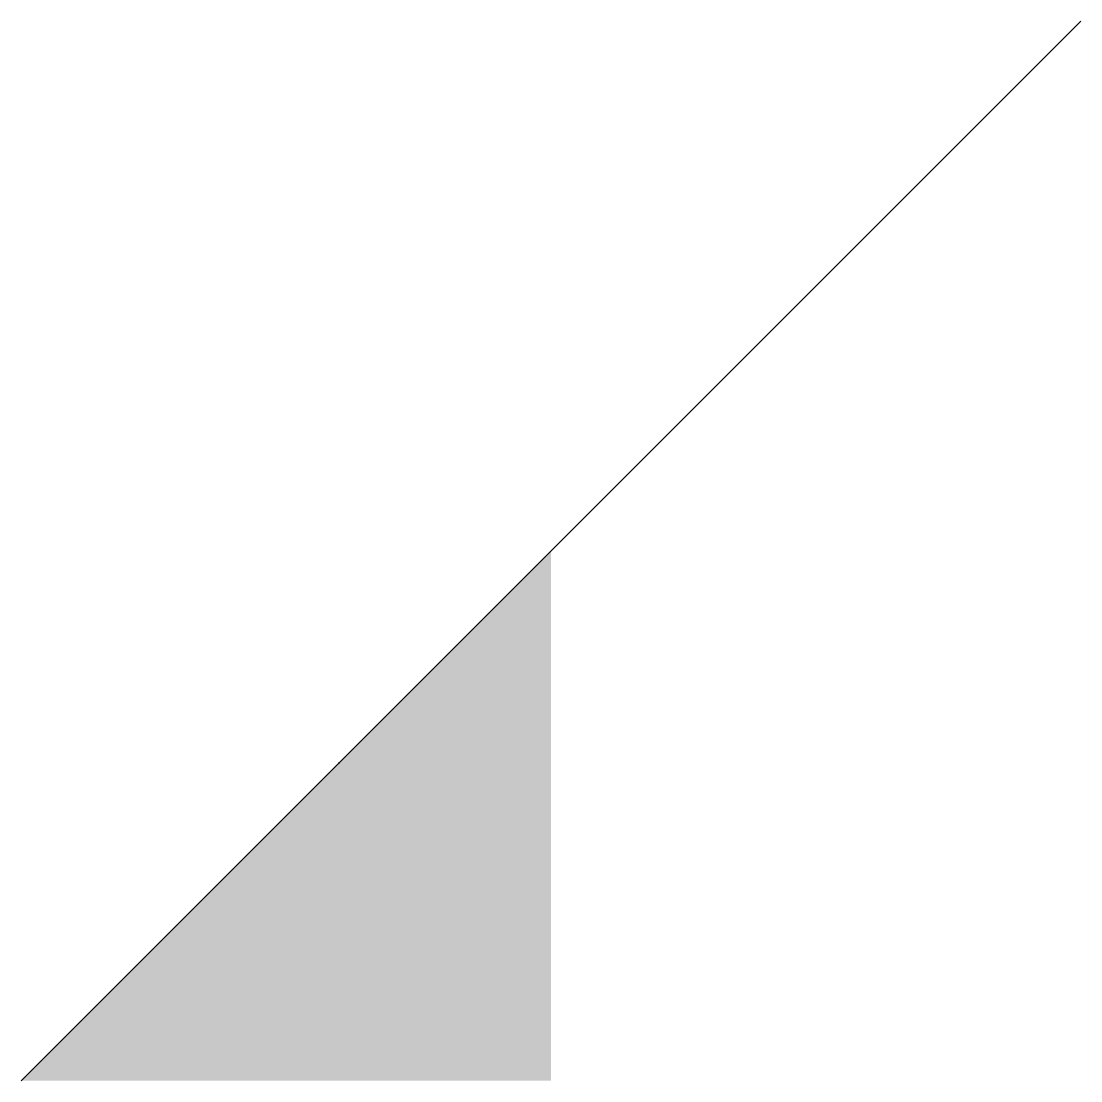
# Model space of a CAD drawing. Header units: millimetres. Extents: x 0 to 10, y 0 to 10.
import ezdxf

# ---------------------------------------------------------------- set-up
doc = ezdxf.new("R2010")
doc.units = ezdxf.units.MM

msp = doc.modelspace()

# ---------------------------------------------------------------- hatches: boundary and pattern name
msp.add_hatch(color=7).paths.add_polyline_path([(0, 0), (5, 0), (5, 5)])

# ---------------------------------------------------------------- linework, layer by layer
msp.add_line((0, 0), (10, 10))
msp.add_point((3, 3))

doc.saveas('drawing.dxf')
